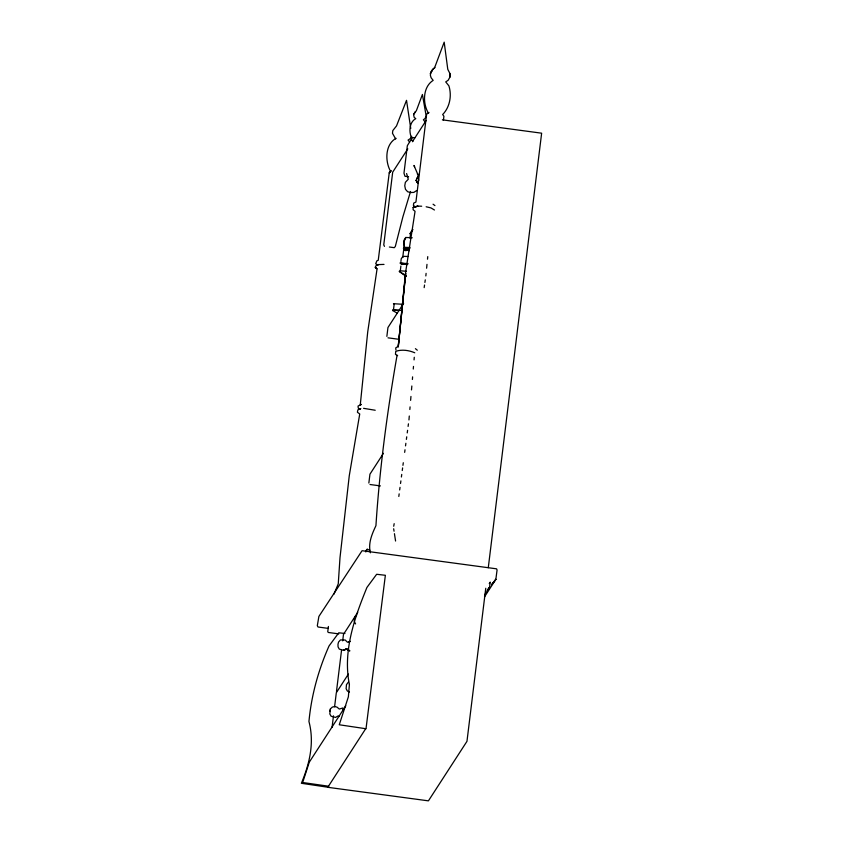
<?xml version="1.0" encoding="UTF-8"?>
<svg xmlns="http://www.w3.org/2000/svg" width="843" height="843" viewBox="0 0 843 843"><rect width="100%" height="100%" fill="white"/><g stroke="black" fill="none" stroke-linecap="round" stroke-linejoin="round"><path stroke-width="1.26" d="M443.439 120.17L443.913 116.281L442.67 114.522C449.909 107.114 451.953 95.554 448.887 85.838L445.726 81.908L448.149 80.264L449.877 77.229L449.899 73.478L447.781 69.326L444.187 42.15L434.461 68.114L434.767 67.429C431.574 69.885 429.087 73.657 431.079 77.704L433.165 80.38C422.701 86.987 422.533 103.447 428.434 113.183L428.929 112.477L426.621 114.216L415.915 202.088L413.723 203.068L413.397 205.492L415.114 206.588M449.877 77.229L449.899 73.478M408.96 419.94L409.287 416.02M409.846 409.498L410.067 406.884M410.615 400.362L410.952 396.442M411.5 389.919L411.837 385.999M412.385 379.476L412.606 376.863M413.27 369.034L413.491 366.42M414.05 359.898L414.271 357.284M425.841 275.946L426.105 273.364M426.611 268.222L426.99 264.354M427.506 259.201L427.759 256.63M400.32 270.803L400.878 266.03M392.596 310.53L392.669 309.887L400.478 310.382M328.401 626.465L327.748 631.744L328.349 632.482L338.781 633.873M332.068 727.372L333.48 715.833M334.587 706.855L336.315 692.746L348.412 674.063M336.483 691.376L341.573 649.932M342.69 640.859L343.48 634.389L357.717 612.397M368.855 483.06L369.94 474.198L383.46 453.313M386.863 336.389L387.949 327.516L403.607 303.343M400.889 261.52L401.226 258.748L402.912 256.483L403.049 257.4M409.919 238.126L410.562 234.312M485.758 588.266L466.969 741.324L428.423 800.85L327.885 787.32M488.287 567.676L541.638 133.194L442.375 119.843M408.908 249.971L403.649 249.949L402.88 256.335L408.117 256.493M398.823 496.453L399.161 493.861M399.677 489.973L400.025 487.37M400.541 483.482L400.889 480.889M401.394 477.001L401.742 474.409M402.259 470.52L402.606 467.918M402.943 465.325L403.291 462.733M404.661 452.364L405.009 449.772M405.525 445.873L405.862 443.281M406.379 439.393L406.726 436.8M407.243 432.912L407.591 430.32M408.096 426.421L408.444 423.829M424.166 287.632L424.545 285.039M424.914 282.437L425.283 279.844M397.064 355.251C387.232 411.658 379.624 468.518 375.936 525.663C371.995 534.072 367.938 543.377 370.404 552.818M393.713 526.253L394.176 523.661M339.423 716.223L337.917 716.023L335.546 717.435L331.057 716.181L329.803 713.926L330.456 708.826L332.321 707.108L334.523 706.55L336.989 707.108L339.318 709.068L342.964 707.941L342.985 710.027M329.739 711.313L330.456 708.826M410.541 191.424L402.859 216.946L395.325 246.441L394.292 247.684L389.382 247.02M333.912 594.241L338.254 583.851L340.003 557.644L349.265 475.768L359.74 413.955L357.39 412.248L357.885 409.856L360.804 408.56M405.894 237.557L403.85 241.899L404.471 247.241L403.649 243.511L404.05 240.244L405.673 237.452L412.238 237.768M411.721 136.281L410.478 138.463L408.054 140.096L409.635 142.067M432.396 70.106L432.891 69.242L430.33 73.678L431.879 70.991M425.409 122.277L423.397 119.769L425.125 118.452L426.147 115.881L422.417 94.469L416.421 110.559L413.597 114.532L414.198 117.419L415.778 118.642C409.087 122.256 408.76 132.172 411.784 138.326M413.597 114.532L415.23 111.708M365.83 551.944L366.874 550.163M407.801 148.832L392.69 172.162L383.765 244.881L384.461 246.367M426.147 120.507L412.406 141.719L412.996 141.013M345.799 705.781L309.286 762.167L302.658 782.515L328.485 786.203L365.704 728.71M328.759 786.277L328.117 787.267L301.362 783.284C309.655 763.621 314.555 742.641 308.949 721.513C311.373 695.401 318.422 669.9 329.044 645.949L338.77 632.798L344.945 633.472M489.246 583.588L490.204 582.113L489.551 587.392L484.63 594.989M484.483 596.897L495.853 579.341L497.064 570.068L496.59 568.835L362.069 550.69L318.886 616.444L317.316 625.706L318.011 627.002L328.401 628.404M412.617 229.77L409.93 233.911L412.838 229.559M365.483 551.438L367.126 549.172M418.549 176.018L416.79 178.453L416.526 180.623L417.654 182.91M348.359 682.177L346.494 684.579L346.115 688.731L347.358 690.997L349.434 692.061M356.589 615.095L354.892 616.802L354.292 619.036L354.355 621.649L355.598 623.915M396.073 138.315C385.009 144.448 384.966 161.192 390.457 171.161L389.234 172.91L378.244 260.276L376.895 260.803L375.715 263.68L377.949 265.324L377.875 264.618L384.008 264.407M416.621 190.571L413.839 192.404L410.636 192.531L407.675 191.751L405.483 189.338L404.756 185.776L405.367 182.32L408.275 179.264L406.6 173.521M348.58 642.092L350.382 641.344M377.875 264.618L376.305 265.218L375.251 267.305L375.999 268.316M411.258 140.317L412.164 140.022M349.803 641.586L347.453 642.24L345.219 640.027L340.477 639.932L338.58 641.997L337.98 644.231L338.043 646.844L339.286 649.11L343.775 650.353L346.705 648.91L349.729 650.87L346.705 648.91L343.628 650.164L346.157 648.941L349.139 650.417M421.679 206.219L417.928 206.124L413.133 207.483L413.112 209.717L415.062 211.298L405.388 273.754L398.244 347.021L405.725 273.237L398.212 346.357L395.725 347.885L395.936 349.908M403.565 247.305L410.046 247.505M409.888 248.569L403.386 248.369L409.319 250.74M403.091 304.312L393.439 303.691L394.124 304.534L393.439 310.087L400.004 310.498M363.596 408.339L375.219 410.246M407.454 264.101L400.204 263.037L408.075 263.648M401.152 264.038L407.643 264.554M399.951 270.772L406.474 271.288M414.767 137.831L412.343 137.504L407.348 145.67L403.976 173.152L404.967 176.282L408.602 176.767M417.095 177.915L417.812 178.01M388.012 337.832L398.423 339.234M370.003 484.504L380.414 485.905M426.158 206.777L430.868 207.873L434.451 210.002M403.649 249.949L406.063 250.719M367.4 549.278L369.782 550.226M417.338 174.027L418.834 174.649M409.192 249.412L405.652 247.779L409.15 249.402M414.756 352.774C408.939 350.266 401.858 349.223 395.767 351.341L395.441 354.334L397.643 355.662M392.891 310.698L397.295 313.164M360.288 409.403L358.264 408.096L358.043 406.084L361.31 404.387L360.256 404.988L367.717 331.942L377.053 268.98L375.251 267.305L376.99 268.685M406.305 276.009L399.182 271.362L406.358 276.536M434.946 205.576L433.06 204.206M400.204 263.037L402.259 264.512M415.409 348.665L417.296 350.203M395.662 138.937L392.48 133.299L392.806 130.591L396.526 125.913L406.516 100.338L410.752 128.473M417.896 183.468L415.905 180.075L417.633 183.057M414.651 166.946L413.955 165.46L417.833 174.427L418.718 180.486M393.67 528.772L394.05 531.216M394.429 533.672L395.578 541.027M349.402 684.453L348.37 696.824L339.255 724.769L366.01 728.752L385.367 575.295L376.652 574.283L366.937 587.434C354.524 617.866 342.648 651.26 349.402 684.453M495.853 579.341L491.606 584.684L495.853 579.341M389.698 172.046L389.234 172.91L391.257 170.665L389.698 172.046M489.551 587.392L487.349 590.195L489.551 587.392M414.956 206.82L413.133 207.483L417.928 206.124L414.956 206.82"/></g></svg>
